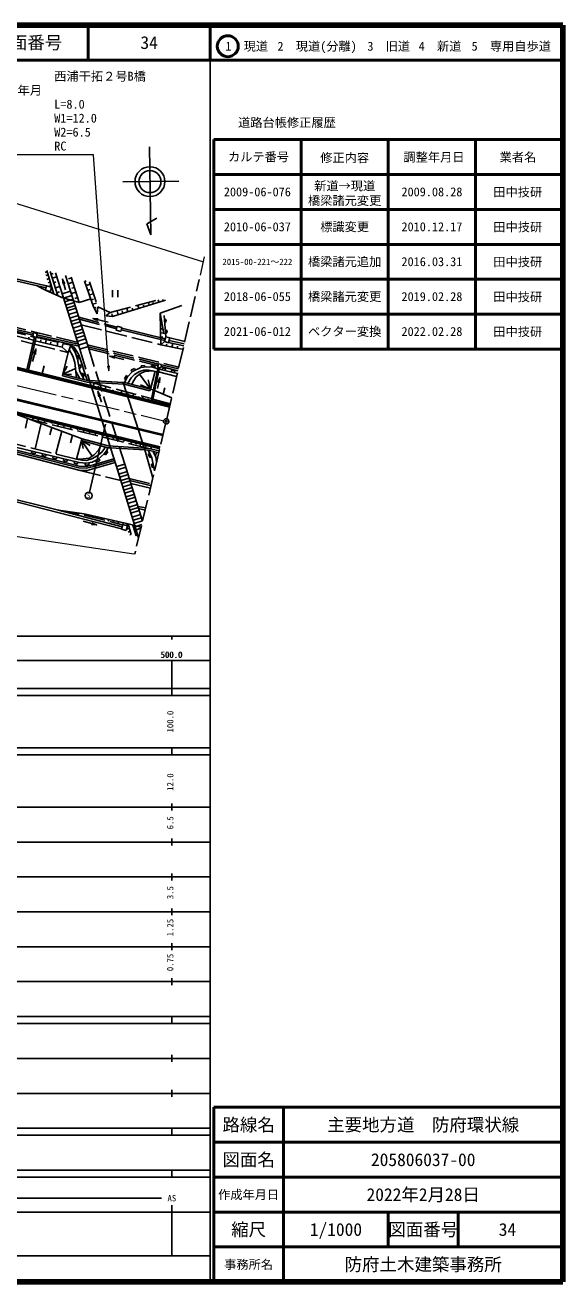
# Model space of a CAD drawing. Units: millimetres, scale not verified. Extents: x 40000 to 680000, y 20000 to 380000.
# Drawn here: x 525982 to 680000, y 20000 to 380000 of the extents above; entities that cross this region are included whole.
import ezdxf
from ezdxf.enums import TextEntityAlignment as Align

# ---------------------------------------------------------------- set-up
doc = ezdxf.new("R2010")
doc.units = ezdxf.units.MM
doc.header["$LTSCALE"] = 1000
doc.header["$PDMODE"] = 32
doc.header["$PDSIZE"] = 500
doc.linetypes.add('CHAIN', pattern=[18.5, 12, -1.5, 3.5, -1.5])
doc.linetypes.add('DASHED', pattern=[7.5, 6, -1.5])
for name, color, linetype, lineweight in [('M-BGD', 7, 'Continuous', 25), ('M-BGD-EXST', 7, 'Continuous', 25), ('M-BMK', 2, 'CHAIN', 13), ('M-BMK-SRVR', 3, 'Continuous', 25), ('M-STR-HTXT', 7, 'Continuous', 13), ('M-STR-STR1', 1, 'Continuous', 25), ('M-TTL', 2, 'Continuous', 140), ('M-TTL-BAND', 7, 'Continuous', 25), ('M-TTL-FRAM', 2, 'Continuous', 50), ('M-TTL-LINE', 7, 'Continuous', 50)]:
    doc.layers.add(name, color=color, linetype=linetype, lineweight=lineweight)
doc.layers.add('M-OTRS', color=6, linetype='Continuous')
doc.layers.add('M-TTL-TXT', color=7, linetype='Continuous')
doc.styles.add('ＭＳ ゴシック', font='')
doc.styles.get('ＭＳ ゴシック').set_extended_font_data('MS Gothic')

# ---------------------------------------------------------------- blocks, each defined once
blk = doc.blocks.new('open_arrow')
at = {"color": 0, "linetype": 'Continuous', "lineweight": -2}
blk.add_lwpolyline([(7.5, 1.25), (0, 0), (7.5, -1.25)], dxfattribs=at)

msp = doc.modelspace()

# ---------------------------------------------------------------- linework, layer by layer
at = {"layer": 'M-BGD'}
for p, q in [((463225, 320560), (531961, 304715)), ((463350, 321147), (532095, 305300)), ((534246, 302961), (532185, 309671)), ((531712, 309151), (532270, 309394)), ((531904, 308241), (532549, 308486)), ((532203, 307169), (532862, 307467)), ((532563, 306152), (533197, 306377)), ((535386, 302440), (533141, 309429)), ((533396, 308636), (533967, 308810)), ((533758, 307508), (535031, 307910)), ((534170, 306226), (534781, 306443)), ((534676, 309025), (541614, 287196)), ((537543, 308259), (543996, 287954)), ((538286, 305921), (539645, 306380)), ((538429, 307358), (539246, 307642)), ((541477, 300594), (539200, 307788)), ((545582, 299297), (543023, 306701)), ((543062, 306588), (543507, 306724)), ((529447, 305295), (531812, 304072)), ((532098, 305310), (531812, 304072)), ((533266, 303736), (531812, 304072)), ((531812, 304072), (536479, 301941)), ((532098, 305310), (533553, 304974)), ((532988, 305451), (533427, 305626)), ((533553, 304974), (533266, 303736)), ((534634, 304780), (535900, 305174)), ((535098, 303337), (535871, 303562)), ((536593, 302994), (538976, 303752)), ((536982, 301771), (539364, 302529)), ((539183, 303099), (540551, 303520)), ((539381, 304610), (540129, 304851)), ((543456, 305449), (544651, 305764)), ((543955, 304005), (544594, 304236)), ((544401, 302715), (545580, 303017)), ((536479, 301941), (541477, 300594)), ((537319, 300711), (539701, 301468)), ((537626, 299744), (540008, 300502)), ((537884, 298932), (540267, 299689)), ((538143, 298118), (540525, 298876)), ((540243, 301724), (541041, 301970)), ((541477, 300594), (544786, 301602)), ((544901, 301267), (545609, 301488)), ((545312, 300079), (546464, 300400)), ((546593, 297290), (545582, 299297)), ((545748, 298967), (546318, 299082)), ((546849, 299263), (546593, 297290)), ((566222, 301230), (551027, 296502)), ((555437, 297874), (555095, 298922)), ((556822, 298305), (556669, 298896)), ((558550, 298843), (558287, 299764)), ((560026, 299302), (559896, 299764)), ((561521, 299767), (561302, 300559)), ((562701, 300134), (562587, 300557)), ((564292, 300629), (564104, 301299)), ((570865, 299656), (564702, 297514)), ((565546, 301019), (565416, 301438)), ((499837, 296752), (528386, 289722)), ((505820, 296317), (528243, 291145)), ((505934, 296804), (528357, 291631)), ((538456, 297134), (540838, 297891)), ((538800, 296051), (541182, 296809)), ((539108, 295080), (541491, 295837)), ((549101, 296683), (550322, 297662)), ((551027, 296502), (549101, 296683)), ((551022, 296502), (550772, 297268)), ((552627, 296999), (552298, 298184)), ((553957, 297413), (553771, 298160)), ((564702, 297514), (564803, 288442)), ((566287, 290683), (565766, 296844)), ((528420, 291903), (528171, 290838)), ((528420, 291903), (529449, 291662)), ((529449, 291662), (529200, 290597)), ((539384, 294212), (541767, 294969)), ((539716, 293166), (542099, 293924)), ((540044, 292136), (542426, 292893)), ((540302, 291323), (542685, 292080)), ((552011, 292635), (552346, 293806)), ((553391, 292241), (552011, 292635)), ((553725, 293412), (552346, 293806)), ((553725, 293412), (553391, 292241)), ((553513, 292671), (565968, 289680)), ((553651, 293152), (566098, 290163)), ((564729, 295134), (564955, 295153)), ((564738, 294320), (565250, 294360)), ((564752, 292991), (565185, 293009)), ((564766, 291770), (565690, 291828)), ((526431, 281303), (528621, 290733)), ((526917, 281183), (529107, 290619)), ((526999, 290064), (527078, 290629)), ((529200, 290597), (528171, 290838)), ((528873, 289607), (536619, 287760)), ((529254, 290827), (541335, 288073)), ((529367, 291314), (541159, 288626)), ((530389, 289246), (530516, 289831)), ((531820, 288904), (532029, 289890)), ((533227, 288569), (533370, 289149)), ((535117, 288118), (535347, 289138)), ((536570, 287771), (536752, 288489)), ((539044, 288299), (538271, 286219)), ((540151, 287544), (539031, 288265)), ((539031, 288265), (540341, 286331)), ((540617, 290333), (542999, 291090)), ((540919, 289382), (543302, 290139)), ((541252, 288335), (543634, 289092)), ((564779, 290602), (565388, 290656)), ((564803, 288442), (565878, 289347)), ((564803, 288442), (570946, 287169)), ((566242, 290696), (565878, 289347)), ((567042, 289034), (565878, 289347)), ((566242, 290696), (567405, 290382)), ((566418, 288107), (566529, 288618)), ((567405, 290382), (567042, 289034)), ((567212, 289665), (571541, 288675)), ((567405, 290382), (571709, 289398)), ((568027, 287774), (568308, 288800)), ((569563, 287455), (569663, 288034)), ((567416, 270883), (511880, 284584)), ((536619, 287760), (538271, 286219)), ((538271, 286219), (536767, 280001)), ((539530, 287529), (539944, 287809)), ((539944, 287809), (540443, 287072)), ((540443, 287072), (540029, 286792)), ((540834, 286541), (540151, 287544)), ((540341, 286331), (541001, 284306)), ((540720, 285168), (541195, 285323)), ((541409, 285564), (540834, 286541)), ((541471, 284477), (540996, 284322)), ((541195, 285323), (541471, 284477)), ((543740, 278254), (541409, 285564)), ((541614, 287196), (543996, 287954)), ((476087, 284031), (565428, 262429)), ((476156, 284323), (565498, 262721)), ((511809, 284293), (567345, 270591)), ((530888, 280204), (531447, 282442)), ((536767, 280001), (538039, 282338)), ((536767, 280001), (540408, 281594)), ((541001, 284306), (541643, 280809)), ((541319, 282573), (541811, 282663)), ((541972, 281788), (541480, 281698)), ((541643, 280809), (542893, 278466)), ((541811, 282663), (541972, 281788)), ((556297, 281042), (556462, 281214)), ((556657, 280695), (556297, 281042)), ((556462, 281214), (557289, 281596)), ((556757, 280799), (559130, 281894)), ((557289, 281596), (557499, 281141)), ((558697, 280761), (560017, 281136)), ((559130, 281894), (560754, 282120)), ((559186, 282406), (560138, 282539)), ((559255, 281911), (559186, 282406)), ((560017, 281136), (561409, 281171)), ((560138, 282539), (560207, 282044)), ((560754, 282120), (562544, 282013)), ((561409, 281171), (563788, 280727)), ((561843, 275751), (563187, 280839)), ((562041, 272518), (564065, 282028)), ((562121, 282038), (562151, 282537)), ((562151, 282537), (562646, 282507)), ((562429, 272422), (564453, 281930)), ((562544, 282013), (563952, 281499)), ((562646, 282507), (563221, 282298)), ((563221, 282298), (563049, 281828)), ((564202, 282969), (563970, 282052)), ((564853, 281829), (563970, 282052)), ((564202, 282969), (565086, 282745)), ((564355, 281471), (569583, 280238)), ((565086, 282745), (564853, 281829)), ((564953, 282221), (569763, 281014)), ((565076, 282706), (569876, 281501)), ((565227, 281265), (565341, 281752)), ((565341, 281752), (566213, 281547)), ((566213, 281547), (566098, 281060)), ((567840, 280649), (567955, 281135)), ((567955, 281135), (568826, 280930)), ((568826, 280930), (568712, 280443)), ((536646, 279516), (536767, 280001)), ((536646, 279516), (543726, 277742)), ((536767, 280001), (543802, 278238)), ((539288, 279951), (536767, 280001)), ((540509, 280781), (541618, 278785)), ((542055, 280036), (542497, 280271)), ((542915, 279486), (542474, 279251)), ((542497, 280271), (542915, 279486)), ((543726, 277742), (554379, 277129)), ((543802, 278238), (544425, 278202)), ((545494, 276600), (545785, 277408)), ((554089, 277647), (554456, 277626)), ((554395, 277629), (555288, 279271)), ((554415, 278712), (554874, 279557)), ((554854, 278473), (554415, 278712)), ((554456, 277626), (562683, 275538)), ((554881, 279569), (554964, 279656)), ((554964, 279656), (555325, 279309)), ((555288, 279271), (556757, 280799)), ((555427, 277379), (556306, 278941)), ((556306, 278941), (557296, 279922)), ((557296, 279922), (558697, 280761)), ((558710, 280000), (561843, 275751)), ((561843, 275751), (561248, 278433)), ((546892, 276255), (546962, 276664)), ((548875, 275766), (549084, 276520)), ((551114, 275214), (551199, 275546)), ((553496, 274626), (553644, 275291)), ((554379, 277129), (561720, 275266)), ((555389, 274159), (555463, 274466)), ((556899, 273786), (557033, 274379)), ((558554, 273378), (558630, 273654)), ((561843, 275751), (559036, 276996)), ((559611, 273117), (559755, 273645)), ((561843, 275751), (561720, 275266)), ((563044, 275312), (567952, 273208)), ((565530, 274246), (566003, 276074)), ((514921, 271004), (564599, 258939)), ((514994, 271295), (564670, 259230)), ((561231, 272718), (561289, 272905)), ((563247, 272220), (563417, 272659)), ((564516, 271907), (564580, 272102)), ((565455, 271675), (565588, 272074)), ((566501, 271417), (566558, 271608)), ((522848, 268770), (542286, 261510)), ((526695, 267333), (526047, 264571)), ((528288, 267449), (528084, 266924)), ((529853, 267069), (529760, 266765)), ((531581, 266649), (531428, 266103)), ((530558, 265891), (528812, 258627)), ((533584, 264760), (533100, 262666)), ((533607, 266157), (533555, 265874)), ((536501, 263671), (534782, 257165)), ((535472, 265704), (535316, 265148)), ((537163, 265294), (537041, 264911)), ((539123, 264818), (538964, 264252)), ((540970, 264369), (540899, 264092)), ((542771, 263932), (542651, 263346)), ((544488, 263515), (544413, 263118)), ((546163, 263108), (546040, 262514)), ((520849, 259687), (541459, 254682)), ((539581, 262520), (539019, 260344)), ((542154, 261028), (540701, 255714)), ((542154, 261028), (542286, 261510)), ((542154, 261028), (549680, 258953)), ((542154, 261028), (545200, 256543)), ((542154, 261028), (542626, 258693)), ((544643, 259547), (542154, 261028)), ((542286, 261510), (549763, 259449)), ((548164, 262622), (548076, 262252)), ((549759, 262234), (549550, 261652)), ((549763, 259449), (561401, 258741)), ((551325, 261854), (551238, 261485)), ((552785, 261499), (552616, 260899)), ((554315, 261128), (554224, 260759)), ((556407, 260620), (556256, 260005)), ((557782, 260286), (557689, 259929)), ((559045, 259979), (558915, 259352)), ((560632, 259594), (560521, 259225)), ((562143, 259227), (561991, 258596)), ((520789, 258436), (541389, 253192)), ((520923, 258918), (541465, 253689)), ((522627, 257398), (541707, 252405)), ((527944, 257964), (527826, 257478)), ((527826, 257478), (528840, 257232)), ((528840, 257232), (528958, 257718)), ((530985, 257226), (530867, 256740)), ((530867, 256740), (531880, 256494)), ((531880, 256494), (531998, 256980)), ((534026, 256487), (533908, 256001)), ((533908, 256001), (534921, 255755)), ((534921, 255755), (535039, 256241)), ((537066, 255749), (536948, 255263)), ((540701, 255714), (542268, 255385)), ((543588, 255319), (545081, 255723)), ((545081, 255723), (546608, 256589)), ((545148, 254800), (546938, 255633)), ((545516, 254092), (551426, 255810)), ((546608, 256589), (547911, 257629)), ((546938, 255633), (548596, 257151)), ((547428, 255404), (547091, 255773)), ((547911, 257629), (548728, 258693)), ((548596, 257151), (549520, 258388)), ((548623, 257187), (549024, 256888)), ((548728, 258693), (548874, 259175)), ((549024, 256888), (549648, 257723)), ((549648, 257723), (549247, 258023)), ((549520, 258388), (549680, 258953)), ((549680, 258953), (550458, 258905)), ((560219, 258312), (561326, 258245)), ((560219, 258312), (562549, 250297)), ((562314, 256046), (561230, 258251)), ((561242, 257094), (561691, 257314)), ((561702, 256157), (561242, 257094)), ((561326, 258245), (564264, 257521)), ((561401, 258741), (564380, 258008)), ((562151, 256378), (561702, 256157)), ((563027, 252309), (562314, 256046)), ((562562, 257941), (563426, 256379)), ((563576, 257691), (563350, 256517)), ((563426, 256379), (563630, 254849)), ((484298, 253263), (535383, 240432)), ((484441, 253846), (535531, 241013)), ((536948, 255263), (537962, 255017)), ((537962, 255017), (538080, 255503)), ((540107, 255010), (539989, 254525)), ((539989, 254525), (541003, 254278)), ((541003, 254278), (541121, 254764)), ((541389, 253192), (543570, 253072)), ((541459, 254682), (543572, 254486)), ((541465, 253689), (543520, 253575)), ((541707, 252405), (543712, 252405)), ((542268, 255385), (543588, 255319)), ((543190, 254522), (543143, 254024)), ((543143, 254024), (543599, 253982)), ((543520, 253575), (545516, 254092)), ((543570, 253072), (545648, 253610)), ((543572, 254486), (545148, 254800)), ((543599, 253982), (544316, 254124)), ((543712, 252405), (551782, 254669)), ((544316, 254124), (544218, 254615)), ((545648, 253610), (551575, 255332)), ((546180, 255280), (546391, 254827)), ((546391, 254827), (547219, 255212)), ((547219, 255212), (547428, 255404)), ((552140, 253526), (558476, 233136)), ((552141, 253522), (554527, 254268)), ((552418, 252632), (554804, 253377)), ((552814, 251356), (555200, 252102)), ((554527, 254268), (559610, 237912)), ((562145, 254265), (562636, 254359)), ((562340, 253240), (562145, 254265)), ((562831, 253334), (562340, 253240)), ((553066, 250546), (555452, 251292)), ((553387, 249514), (555773, 250260)), ((553646, 248679), (556032, 249425)), ((553951, 247699), (556337, 248445)), ((554242, 246761), (556628, 247507)), ((554504, 245919), (556890, 246665)), ((554842, 244832), (557228, 245578)), ((555096, 244013), (557482, 244759)), ((555425, 242953), (557811, 243699)), ((555736, 241953), (558122, 242699)), ((556009, 241075), (558395, 241821)), ((535383, 240432), (553602, 235675)), ((535531, 241013), (542893, 240006)), ((535531, 241013), (553749, 236256)), ((542893, 240006), (555521, 237102)), ((556267, 240245), (558653, 240991)), ((556630, 239077), (559016, 239823)), ((556914, 238162), (559300, 238908)), ((557199, 237246), (559585, 237992)), ((553924, 236948), (553583, 235601)), ((554930, 235260), (553583, 235601)), ((553924, 236948), (555272, 236607)), ((554930, 235260), (555272, 236607)), ((555521, 237102), (556324, 234065)), ((555521, 237102), (559197, 236173)), ((556873, 236760), (557759, 233683)), ((557233, 235509), (557533, 235628)), ((557486, 236321), (559372, 236910)), ((557492, 234609), (557964, 234783)), ((557751, 235469), (559133, 235901)), ((557736, 233762), (558092, 233909))]:
    msp.add_line(p, q, dxfattribs=at)
at = {"layer": 'M-BGD', "linetype": 'DASHED'}
for p, q in [((544424, 306436), (546849, 299263)), ((566566, 267235), (575813, 307088)), ((546849, 299263), (550322, 297662)), ((550322, 297662), (564812, 301486)), ((488431, 298393), (528159, 288743)), ((505609, 295916), (528604, 290661)), ((505804, 297637), (541008, 289102)), ((541325, 296358), (552265, 293525)), ((541504, 295796), (552128, 293044)), ((564702, 297514), (566026, 289895)), ((542026, 294154), (564803, 288442)), ((528637, 288594), (538228, 286260)), ((529393, 290488), (539044, 288299)), ((543847, 288422), (570004, 282054)), ((567056, 289086), (571405, 288091)), ((538600, 287104), (539603, 285216)), ((539603, 285216), (540192, 283329)), ((541614, 287196), (544425, 278202)), ((543996, 287954), (554527, 254268)), ((544038, 287820), (564187, 282908)), ((544212, 287263), (564064, 282423)), ((540192, 283329), (540731, 279008)), ((562598, 280949), (560312, 280752)), ((544770, 277682), (562144, 273002)), ((556904, 277906), (556526, 277100)), ((557769, 279262), (556904, 277906)), ((559009, 280235), (557769, 279262)), ((560312, 280752), (559009, 280235)), ((564180, 280649), (569366, 279303)), ((562530, 272898), (567565, 271542)), ((561401, 258741), (527229, 267134)), ((566223, 265775), (557354, 228409)), ((540701, 255714), (521052, 260528)), ((547008, 258228), (547706, 259497)), ((540701, 255714), (542628, 255716)), ((542628, 255716), (544360, 255988)), ((544360, 255988), (545709, 256879)), ((545709, 256879), (547008, 258228)), ((550458, 258905), (552141, 253522)), ((541707, 252405), (553382, 249528)), ((555802, 250165), (562130, 248529)), ((555977, 249603), (562014, 248043)), ((556252, 248718), (561863, 247406)), ((558294, 242146), (560505, 241682)), ((558498, 241490), (560366, 241098)), ((535531, 241013), (542962, 239644)), ((539911, 240414), (539883, 240304)), ((541327, 240220), (541275, 239955)), ((542590, 240047), (542527, 239875)), ((542962, 239644), (553895, 236830)), ((543668, 239828), (543528, 239498)), ((544830, 239560), (544759, 239360)), ((546561, 239162), (546425, 238753)), ((548073, 238815), (548010, 238574)), ((549919, 238390), (549796, 237885)), ((551393, 238051), (551336, 237788)), ((552756, 237738), (552573, 237170)), ((554019, 237448), (553985, 237186)), ((555297, 237154), (555143, 236640)), ((555846, 235872), (555284, 235599)), ((556071, 235019), (555534, 234778)), ((556324, 234065), (555934, 233949))]:
    msp.add_line(p, q, dxfattribs=at)
at = {"layer": 'M-BGD'}
for points in [[(567488, 271174), (511951, 284875), (480878, 292363), (460107, 297003), (433925, 302400), (413260, 306282), (393969, 309234)], [(392312, 296132), (404450, 294407), (428932, 290103), (450126, 285910), (463420, 283047), (478527, 279596), (497809, 275043), (514849, 270713), (564528, 258647)]]:
    msp.add_lwpolyline(points, dxfattribs=at)
for centre in [(529551, 280224), (534599, 278979), (539648, 277733), (544697, 276488), (549746, 275242), (554795, 273997), (559843, 272751), (564892, 271505), (527341, 267988), (532308, 266781), (537276, 265575), (542244, 264368), (547212, 263162), (552179, 261955), (557147, 260749), (562115, 259542)]:
    msp.add_circle(centre, 150, dxfattribs=at)
for centre in [(565881, 295302), (566141, 292222)]:
    msp.add_arc(centre, 515, 276.55532, 93.12461, dxfattribs=at)
at = {"layer": 'M-BGD-EXST'}
for p, q in [((536680, 307278), (537563, 304200)), ((550992, 304093), (550992, 302093)), ((552492, 302093), (552492, 304093)), ((545384, 295946), (549720, 294889)), ((529082, 287180), (528099, 283647)), ((550228, 285154), (554270, 284191)), ((564563, 279014), (563854, 275896)), ((546821, 275055), (547838, 272004)), ((549016, 265699), (544421, 246188)), ((546467, 236828), (542633, 237891))]:
    msp.add_line(p, q, dxfattribs=at)
msp.add_circle((544191, 245214), 1000, dxfattribs=at)
at = {"layer": 'M-BMK'}
msp.add_line((469284, 289889), (565667, 266680), dxfattribs=at)
at = {"layer": 'M-BMK-SRVR'}
for p, q in [((561587, 345176), (561944, 319916)), ((553947, 335073), (570004, 335274)), ((560829, 323047), (563684, 324716)), ((561944, 319916), (560829, 323047))]:
    msp.add_line(p, q, dxfattribs=at)
for centre, radius in [((561729, 335171), 4274), ((561729, 335171), 3160), ((566396, 266505), 750)]:
    msp.add_circle(centre, radius, dxfattribs=at)
at = {"layer": 'M-OTRS'}
msp.add_point((566396, 266505), dxfattribs=at)
at = {"layer": 'M-STR-HTXT'}
for p, q in [((515940, 331277), (577066, 312213)), ((576241, 308365), (577367, 313617)), ((557132, 228490), (390824, 253027))]:
    msp.add_line(p, q, dxfattribs=at)
msp.add_lwpolyline([(549954, 280934), (545569, 342886), (515723, 342886)], dxfattribs=at)
at = {"layer": 'M-STR-STR1'}
for p, q in [((544425, 278202), (554089, 277647)), ((544425, 278202), (550458, 258905)), ((554089, 277647), (560219, 258312)), ((550458, 258905), (560219, 258312))]:
    msp.add_line(p, q, dxfattribs=at)
at = {"layer": 'M-TTL'}
for p, q in [((680000, 380000), (40000, 380000)), ((680000, 20000), (680000, 380000)), ((40000, 20000), (680000, 20000))]:
    msp.add_line(p, q, dxfattribs=at)
at = {"layer": 'M-TTL-BAND'}
for p, q in [((579000, 20000), (579000, 370000)), ((40000, 205000), (579000, 205000)), ((568000, 205000), (568000, 204000)), ((68000, 198000), (579000, 198000)), ((568000, 188000), (568000, 198000)), ((40000, 190000), (579000, 190000)), ((40000, 188000), (579000, 188000)), ((40000, 173000), (579000, 173000)), ((568000, 171000), (568000, 173000)), ((40000, 171000), (579000, 171000)), ((40000, 156000), (579000, 156000)), ((568000, 155000), (568000, 157000)), ((46000, 146000), (579000, 146000)), ((568000, 145000), (568000, 147000)), ((568000, 135000), (568000, 137000)), ((52000, 136000), (579000, 136000)), ((46000, 126000), (579000, 126000)), ((568000, 125000), (568000, 127000)), ((52000, 116000), (579000, 116000)), ((568000, 115000), (568000, 117000)), ((46000, 106000), (579000, 106000)), ((568000, 105000), (568000, 107000)), ((40000, 96000), (579000, 96000)), ((40000, 94000), (579000, 94000)), ((568000, 94000), (568000, 96000)), ((49000, 84000), (579000, 84000)), ((568000, 83000), (568000, 85000)), ((40000, 74000), (579000, 74000)), ((568000, 73000), (568000, 75000)), ((40000, 64000), (579000, 64000)), ((40000, 62000), (579000, 62000)), ((568000, 62000), (568000, 64000)), ((40000, 52000), (579000, 52000)), ((568000, 50000), (568000, 52000)), ((40000, 50000), (579000, 50000)), ((71000, 44000), (565000, 44000)), ((40000, 40000), (579000, 40000)), ((568000, 27500), (568000, 42000)), ((68000, 27500), (579000, 27500))]:
    msp.add_line(p, q, dxfattribs=at)
at = {"layer": 'M-TTL-FRAM'}
for p, q in [((580000, 347197), (580000, 287197)), ((580000, 347197), (680000, 347197)), ((580000, 287197), (680000, 287197)), ((680000, 70000), (580000, 70000)), ((580000, 70000), (580000, 20000))]:
    msp.add_line(p, q, dxfattribs=at)
at = {"layer": 'M-TTL-LINE'}
for p, q in [((543997, 380000), (543997, 370000)), ((579000, 380000), (579000, 370000)), ((40000, 370000), (680000, 370000)), ((605000, 347197), (605000, 287197)), ((630000, 347197), (630000, 287197)), ((655000, 347197), (655000, 287197)), ((580000, 337197), (680000, 337197)), ((580000, 327197), (680000, 327197)), ((580000, 317197), (680000, 317197)), ((580000, 307197), (680000, 307197)), ((580000, 297197), (680000, 297197)), ((600000, 70000), (600000, 20000)), ((680000, 60000), (580000, 60000)), ((680000, 50000), (580000, 50000)), ((680000, 40000), (580000, 40000)), ((630000, 40000), (630000, 30000)), ((650000, 40000), (650000, 30000)), ((680000, 30000), (580000, 30000))]:
    msp.add_line(p, q, dxfattribs=at)
msp.add_circle((584031, 373958), 3000, dxfattribs=at)

# ---------------------------------------------------------------- block references
at = {"layer": 'M-BGD-EXST', "xscale": 200, "yscale": 200}
for p, rotation in [((536680, 307278), 286), ((545384, 295946), 346.3), ((529082, 287180), 254.4), ((550228, 285154), 346.6), ((564563, 279014), 257.2), ((546821, 275055), 288.4), ((546467, 236828), 164.5)]:
    msp.add_blockref('open_arrow', p, dxfattribs=dict(at, rotation=rotation))
at = {"layer": 'M-STR-HTXT', "xscale": 200, "yscale": 200, "rotation": 94}
msp.add_blockref('open_arrow', (549954, 280934), dxfattribs=at)

# ---------------------------------------------------------------- texts
at = {"layer": 'M-BGD-EXST', "style": 'ＭＳ ゴシック'}
msp.add_text('S', height=1320, dxfattribs=at).set_placement((544191, 245214), align=Align.MIDDLE_CENTER)
at = {"layer": 'M-STR-HTXT', "style": 'ＭＳ ゴシック'}
for s, p in [('橋名\u3000\u3000\u3000西浦干拓２号B橋', (516812, 366643)), ('架設年月\u3000', (516812, 362643)), ('橋長\u3000\u3000\u3000L=8.0', (516812, 358643)), ('全幅\u3000\u3000\u3000W1=12.0', (516812, 354643)), ('車道\u3000\u3000\u3000W2=6.5', (516812, 350643)), ('橋種\u3000\u3000\u3000RC', (516812, 346643))]:
    msp.add_text(s, height=2566, dxfattribs=at).set_placement(p, align=Align.TOP_LEFT)
at = {"layer": 'M-TTL-BAND', "style": 'ＭＳ ゴシック'}
for s, p in [('500.0', (567844, 198195)), ('500.0', (568000, 198195)), ('AS', (568000, 42500))]:
    msp.add_text(s, height=1833, dxfattribs=at).set_placement(p, align=Align.BOTTOM_CENTER)
for s, p in [('100.0', (569000, 180500)), ('12.0', (569000, 163174)), ('6.5', (569000, 151500)), ('3.5', (569000, 131500)), ('1.25', (569000, 121500)), ('0.75', (569000, 111500))]:
    msp.add_text(s, height=1833, rotation=90, dxfattribs=at).set_placement(p, align=Align.BOTTOM_CENTER)
at = {"layer": 'M-TTL-TXT', "style": 'ＭＳ ゴシック'}
for s, height, p in [('図面番号', 3666, (526622, 375000)), ('34', 3666, (561497, 375000)), ('1\u3000現道', 2566, (589448, 373958)), ('2\u3000現道(分離)', 2566, (609619, 373958)), ('3\u3000旧道', 2566, (630121, 373958)), ('4\u3000新道', 2566, (644824, 373958)), ('5\u3000専用自歩道', 2566, (665228, 373958)), ('道路台帳修正履歴', 2566, (600968, 352113)), ('カルテ番号', 2566, (592839, 342277)), ('修正内容', 2566, (617509, 342023)), ('調整年月日', 2566, (643089, 342197)), ('業者名', 2566, (667134, 342197)), ('新道→現道', 2566, (617500, 333954)), ('2009-06-076', 2566, (592500, 332245)), ('橋梁諸元変更', 2566, (617500, 329768)), ('2009.08.28', 2566, (642500, 332245)), ('田中技研', 2566, (667077, 332189)), ('2010-06-037', 2566, (592500, 322245)), ('標識変更', 2566, (617500, 322245)), ('2010.12.17', 2566, (642500, 322245)), ('田中技研', 2566, (667077, 322189)), ('橋梁諸元追加', 2566, (617500, 312245)), ('2016.03.31', 2566, (642500, 312245)), ('田中技研', 2566, (667077, 312189)), ('2015-00-221～222', 1833, (592500, 312189)), ('2018-06-055', 2566, (592500, 302245)), ('橋梁諸元変更', 2566, (617500, 302245)), ('2019.02.28', 2566, (642500, 302245)), ('田中技研', 2566, (667077, 302189)), ('2021-06-012', 2566, (592500, 292245)), ('ベクター変換', 2566, (617500, 292245)), ('2022.02.28', 2566, (642500, 292245)), ('田中技研', 2566, (667077, 292189)), ('路線名', 3666, (590000, 65000)), ('主要地方道\u3000防府環状線', 3666, (640000, 65000)), ('図面名', 3666, (590000, 55000)), ('205806037-00', 3666, (640000, 55000)), ('2022年2月28日', 3666, (640000, 45000)), ('作成年月日', 2566, (590000, 45000)), ('縮尺', 3666, (590000, 35000)), ('1/1000', 3666, (615000, 35000)), ('図面番号', 3666, (640000, 35000)), ('34', 3666, (664125, 35000)), ('事務所名', 2566, (590000, 25000)), ('防府土木建築事務所', 3666, (640000, 25000))]:
    msp.add_text(s, height=height, dxfattribs=at).set_placement(p, align=Align.MIDDLE_CENTER)

doc.saveas('drawing.dxf')
